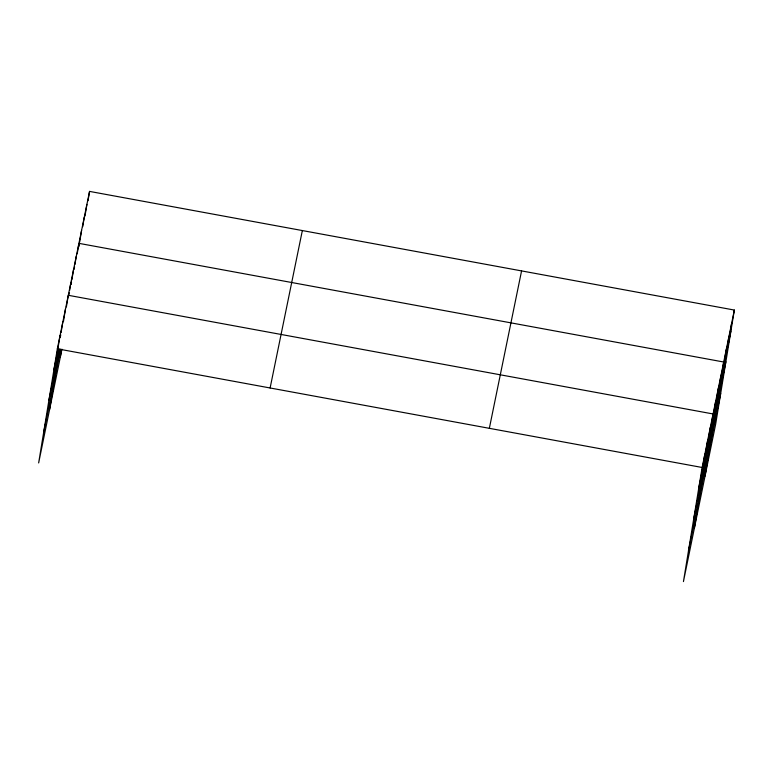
<?xml version="1.0" encoding="UTF-8"?>
<svg xmlns="http://www.w3.org/2000/svg" width="773" height="773" viewBox="0 0 773 773"><rect width="100%" height="100%" fill="white"/><g stroke="black" fill="none" stroke-linecap="round" stroke-linejoin="round"><path stroke-width="1.16" d="M734.35 310.06L702.126 467.481L683.438 581.596L715.663 424.174L734.35 310.06L89.562 191.404L57.337 348.826L38.65 462.94L61.937 349.203M56.642 356.43L60.072 335.443M60.333 337.221L60.719 334.883M61.096 332.554L62.816 322.061M63.454 321.51L65.55 308.678M49.607 409.41L59.444 349.367M66.381 306.958L68.295 295.296L713.083 413.961L694.396 528.075M68.855 295.141L69.232 292.803M69.618 290.474L70.952 282.309M71.126 284.483L71.512 282.155M71.889 279.816L73.609 269.323M74.169 269.168L74.556 266.83M74.933 264.501L76.266 256.336M60.246 357.464L61.55 349.493M77.213 253.844L78.933 243.35L723.712 362.015L705.024 476.129M78.914 246.684L79.3 244.355M79.677 242.026L81.59 230.364M82.721 226.702L84.247 217.377M85.001 216.054L86.905 204.391M88.035 200.729L89.562 191.404M701.42 475.086L704.86 454.099M704.164 461.713L707.604 440.726M706.909 448.33L710.339 427.343M712.3 421.961L715.74 400.974M714.957 408.975L718.397 387.988M717.624 395.989L721.054 375.002M722.939 370.016L726.378 349.029M725.596 357.029L729.036 336.042M728.253 344.033L731.693 323.056M53.897 369.813L58.468 347.512M48.863 400.54L59.366 349.251M43.684 432.204L60.681 349.164M270.115 387.978L302.34 230.567M489.348 428.329L521.572 270.908M698.686 488.468L730.91 331.047M693.652 519.205L725.886 361.783M688.472 550.869L720.697 393.447M57.337 348.826L702.126 467.481"/></g></svg>
